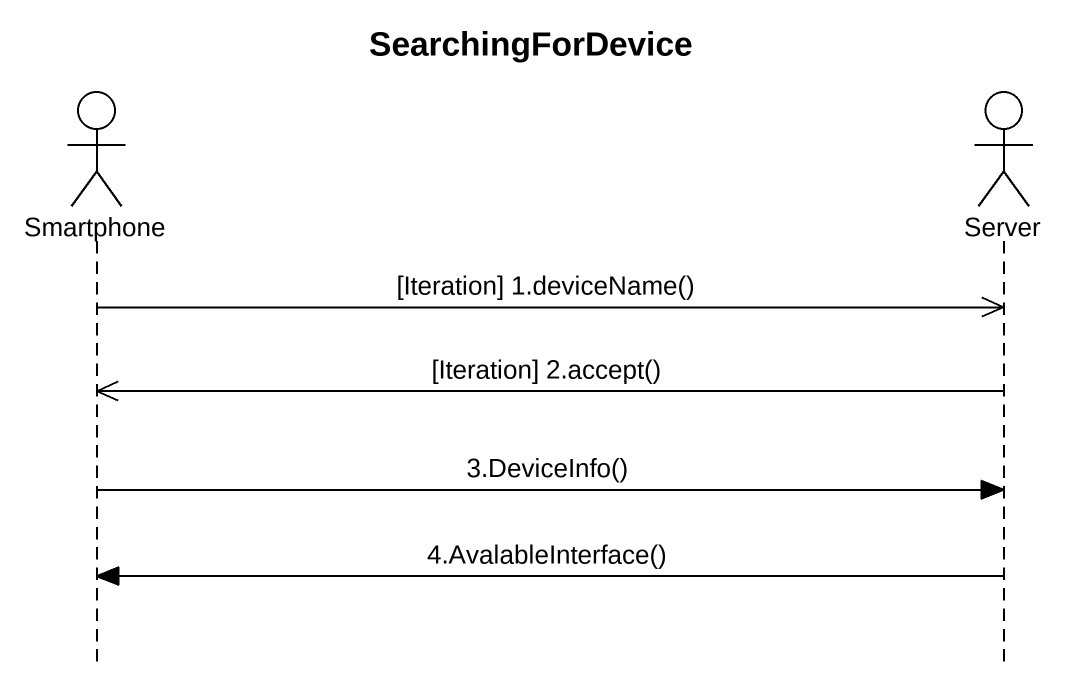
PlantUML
@startuml
title SearchingForDevice
hide footbox
actor Smartphone
actor Server

Smartphone ->> Server : [Iteration] 1.deviceName()
Server ->> Smartphone : [Iteration] 2.accept()
Smartphone -> Server : 3.DeviceInfo()
Server -> Smartphone : 4.AvalableInterface()
@enduml
